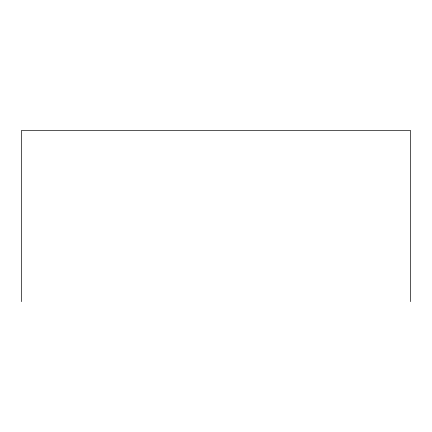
<?xml version="1.0" encoding="UTF-8"?>
<svg xmlns="http://www.w3.org/2000/svg" width="432" height="432" viewBox="0 0 432 432"><rect width="100%" height="100%" fill="white"/><g stroke="black" fill="none" stroke-linecap="round" stroke-linejoin="round"><path stroke-width="0.65" d="M410.4 301.644L410.4 130.356L21.6 130.356L21.6 301.644"/></g></svg>
